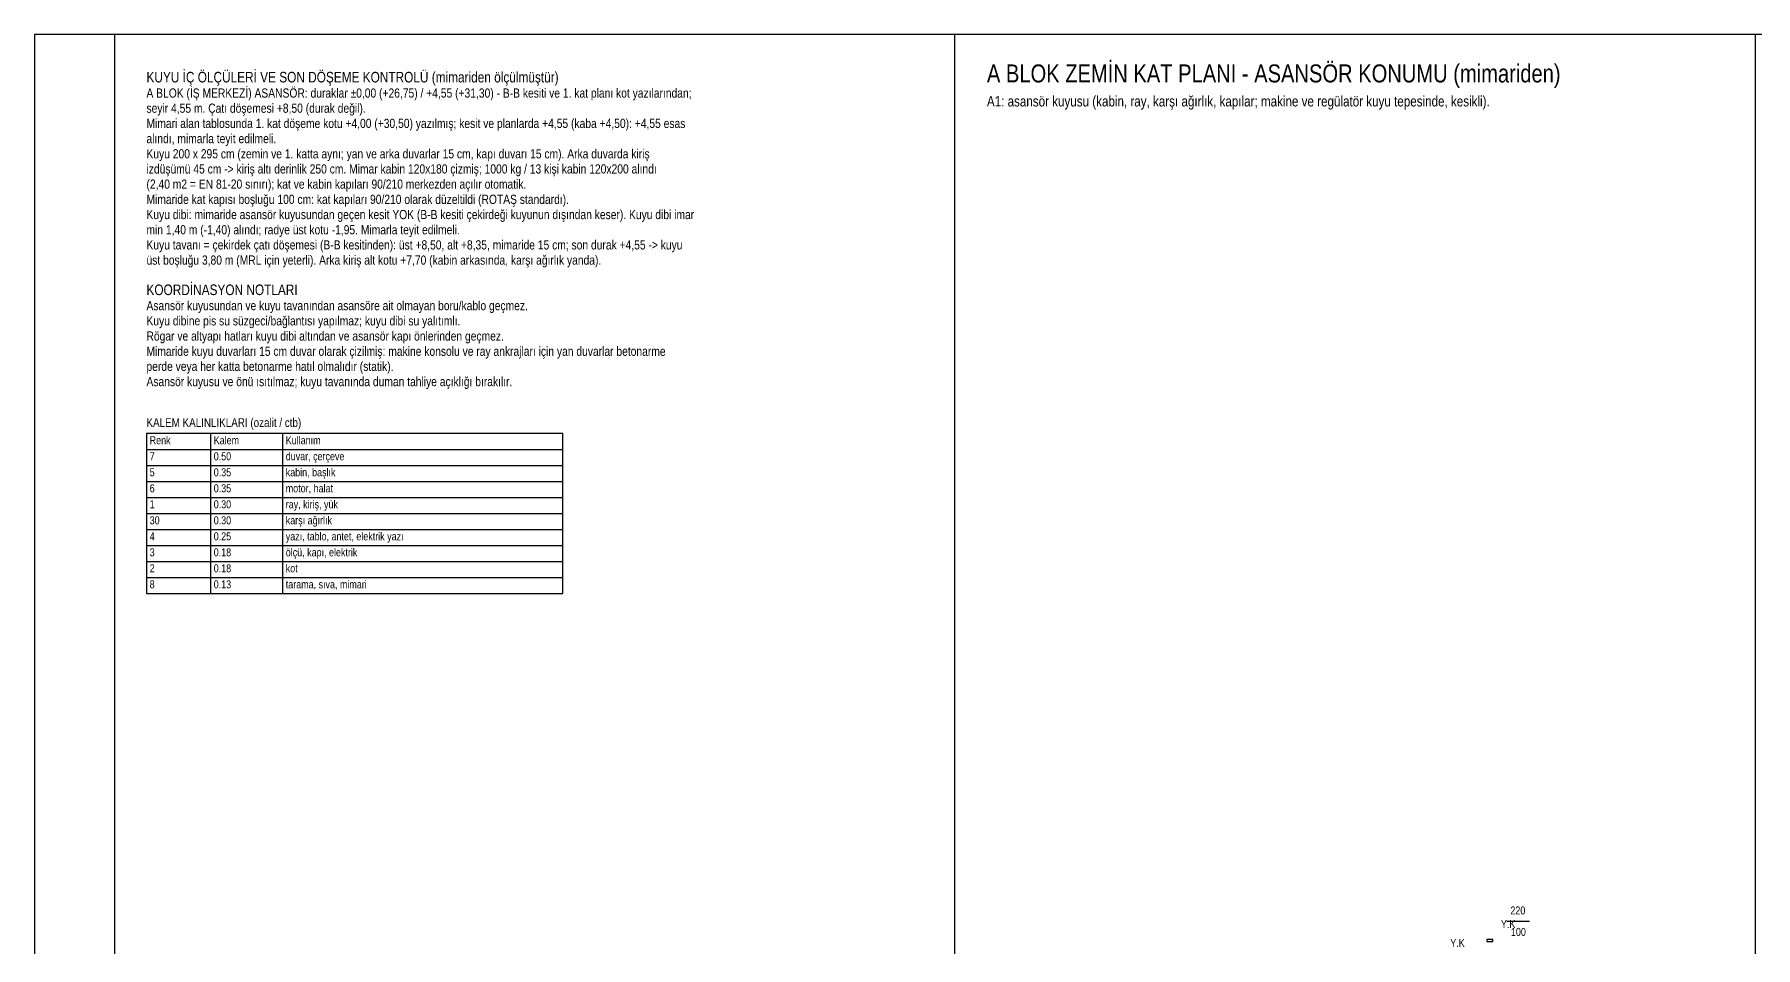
# Model space of a CAD drawing. Header units: centimetres. Extents: x 0 to 12606, y -30 to 2970.
# Drawn here: x 0 to 2150, y 1829 to 2970 of the extents above; entities that cross this region are included whole.
import ezdxf

# ---------------------------------------------------------------- set-up
doc = ezdxf.new("R2010")
doc.units = ezdxf.units.CM
for name, color, linetype in [('SCOTT-BASLIK', 5, 'CONTINUOUS'), ('SCOTT-CERCEVE', 7, 'CONTINUOUS'), ('SCOTT-MIMARI', 8, 'CONTINUOUS'), ('SCOTT-TABLO', 4, 'CONTINUOUS'), ('SCOTT-YAZI', 4, 'CONTINUOUS')]:
    doc.layers.add(name, color=color, linetype=linetype)
doc.styles.get("Standard").update_dxf_attribs({"font": 'arial.ttf', "width": 0.8})

msp = doc.modelspace()

# ---------------------------------------------------------------- linework, layer by layer
at = {"layer": 'SCOTT-CERCEVE'}
for p, q in [((1150, 0), (1150, 2970)), ((2150.3, 0), (2150.3, 2970))]:
    msp.add_line(p, q, dxfattribs=at)
for points in [[(0, 0), (12605.9, 0), (12605.9, 2970), (0, 2970)], [(100, 0), (12580.9, 0), (12580.9, 2970), (100, 2970)]]:
    msp.add_lwpolyline(points, close=True, dxfattribs=at)
at = {"layer": 'SCOTT-MIMARI'}
for points in [[(1867.7, 1861.8), (1839.7, 1861.8)], [(1822.2, 1836.8), (1822.2, 1839.3), (1814.7, 1839.3), (1814.7, 1836.8), (1822.2, 1836.8)]]:
    msp.add_lwpolyline(points, dxfattribs=at)
at = {"layer": 'SCOTT-TABLO'}
for p, q in [((140, 2451.5), (660, 2451.5)), ((220, 2471.5), (220, 2271.5)), ((310, 2471.5), (310, 2271.5)), ((140, 2431.5), (660, 2431.5)), ((140, 2411.5), (660, 2411.5)), ((140, 2391.5), (660, 2391.5)), ((140, 2371.5), (660, 2371.5)), ((140, 2351.5), (660, 2351.5)), ((140, 2331.5), (660, 2331.5)), ((140, 2311.5), (660, 2311.5)), ((140, 2291.5), (660, 2291.5))]:
    msp.add_line(p, q, dxfattribs=at)
msp.add_lwpolyline([(140, 2271.5), (660, 2271.5), (660, 2471.5), (140, 2471.5)], close=True, dxfattribs=at)

# ---------------------------------------------------------------- texts
at = {"layer": 'SCOTT-BASLIK', "width": 0.8}
for s, height, p in [('KUYU İÇ ÖLÇÜLERİ VE SON DÖŞEME KONTROLÜ (mimariden ölçülmüştür)', 13.225, (140, 2910)), ('A BLOK ZEMİN KAT PLANI - ASANSÖR KONUMU (mimariden)', 22.5, (1190, 2910)), ('KOORDİNASYON NOTLARI', 13.225, (140, 2644.3)), ('KALEM KALINLIKLARI (ozalit / ctb)', 11, (140, 2479.5)), ('Renk', 10, (144, 2457.9)), ('Kalem', 10, (224, 2457.9)), ('Kullanım', 10, (314, 2457.9))]:
    msp.add_text(s, height=height, dxfattribs=at).set_placement(p)
at = {"layer": 'SCOTT-MIMARI', "width": 0.8}
for s, p in [('220', (1844, 1870.4)), ('Y.K', (1832.2, 1853.4)), ('100', (1844.7, 1843.6)), ('Y.K', (1768.9, 1829.8))]:
    msp.add_text(s, height=10, dxfattribs=at).set_placement(p)
at = {"layer": 'SCOTT-TABLO', "width": 0.8}
for s, p in [('7', (144, 2437.9)), ('0.50', (224, 2437.9)), ('duvar, çerçeve', (314, 2437.9)), ('5', (144, 2417.9)), ('0.35', (224, 2417.9)), ('motor, halat', (314, 2397.9)), ('kabin, başlık', (314, 2417.9)), ('6', (144, 2397.9)), ('1', (144, 2377.9)), ('0.35', (224, 2397.9)), ('0.30', (224, 2377.9)), ('ray, kiriş, yük', (314, 2377.9)), ('30', (144, 2357.9)), ('0.30', (224, 2357.9)), ('karşı ağırlık', (314, 2357.9)), ('4', (144, 2337.9)), ('0.25', (224, 2337.9)), ('yazı, tablo, antet, elektrik yazı', (314, 2337.9)), ('3', (144, 2317.9)), ('0.18', (224, 2317.9)), ('ölçü, kapı, elektrik', (314, 2317.9)), ('2', (144, 2297.9)), ('0.18', (224, 2297.9)), ('kot', (314, 2297.9)), ('8', (144, 2277.9)), ('0.13', (224, 2277.9)), ('tarama, sıva, mimari', (314, 2277.9))]:
    msp.add_text(s, height=10, dxfattribs=at).set_placement(p)
at = {"layer": 'SCOTT-YAZI', "width": 0.8}
for s, height, p in [('A BLOK (İŞ MERKEZİ) ASANSÖR: duraklar %%p0,00 (+26,75) / +4,55 (+31,30) - B-B kesiti ve 1. kat planı kot yazılarından;', 11.5, (140, 2891)), ('seyir 4,55 m. Çatı döşemesi +8,50 (durak değil).', 11.5, (140, 2872.1)), ('A1: asansör kuyusu (kabin, ray, karşı ağırlık, kapılar; makine ve regülatör kuyu tepesinde, kesikli).', 13, (1190, 2880)), ('Mimari alan tablosunda 1. kat döşeme kotu +4,00 (+30,50) yazılmış; kesit ve planlarda +4,55 (kaba +4,50): +4,55 esas', 11.5, (140, 2853.1)), ('alındı, mimarla teyit edilmeli.', 11.5, (140, 2834.1)), ('Kuyu 200 x 295 cm (zemin ve 1. katta aynı; yan ve arka duvarlar 15 cm, kapı duvarı 15 cm). Arka duvarda kiriş', 11.5, (140, 2815.1)), ('izdüşümü 45 cm -> kiriş altı derinlik 250 cm. Mimar kabin 120x180 çizmiş; 1000 kg / 13 kişi kabin 120x200 alındı', 11.5, (140, 2796.2)), ('(2,40 m2 = EN 81-20 sınırı); kat ve kabin kapıları 90/210 merkezden açılır otomatik.', 11.5, (140, 2777.2)), ('Mimaride kat kapısı boşluğu 100 cm: kat kapıları 90/210 olarak düzeltildi (ROTAŞ standardı).', 11.5, (140, 2758.2)), ('min 1,40 m (-1,40) alındı; radye üst kotu -1,95. Mimarla teyit edilmeli.', 11.5, (140, 2720.2)), ('Kuyu dibi: mimaride asansör kuyusundan geçen kesit YOK (B-B kesiti çekirdeği kuyunun dışından keser). Kuyu dibi imar', 11.5, (140, 2739.2)), ('Kuyu tavanı = çekirdek çatı döşemesi (B-B kesitinden): üst +8,50, alt +8,35, mimaride 15 cm; son durak +4,55 -> kuyu', 11.5, (140, 2701.3)), ('üst boşluğu 3,80 m (MRL için yeterli). Arka kiriş alt kotu +7,70 (kabin arkasında, karşı ağırlık yanda).', 11.5, (140, 2682.3)), ('Asansör kuyusundan ve kuyu tavanından asansöre ait olmayan boru/kablo geçmez.', 11.5, (140, 2625.4)), ('Kuyu dibine pis su süzgeci/bağlantısı yapılmaz; kuyu dibi su yalıtımlı.', 11.5, (140, 2606.4)), ('Rögar ve altyapı hatları kuyu dibi altından ve asansör kapı önlerinden geçmez.', 11.5, (140, 2587.4)), ('Mimaride kuyu duvarları 15 cm duvar olarak çizilmiş: makine konsolu ve ray ankrajları için yan duvarlar betonarme', 11.5, (140, 2568.4)), ('perde veya her katta betonarme hatıl olmalıdır (statik).', 11.5, (140, 2549.5)), ('Asansör kuyusu ve önü ısıtılmaz; kuyu tavanında duman tahliye açıklığı bırakılır.', 11.5, (140, 2530.5))]:
    msp.add_text(s, height=height, dxfattribs=at).set_placement(p)

doc.saveas('drawing.dxf')
